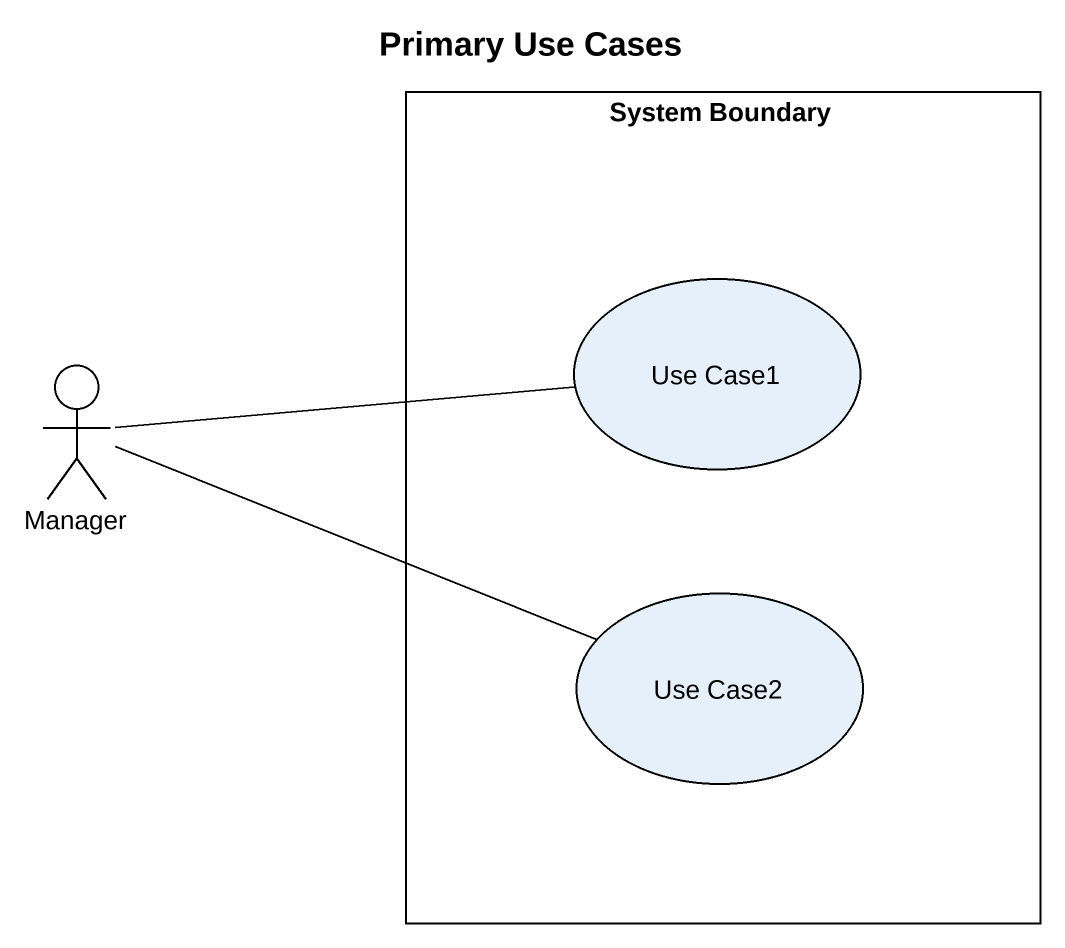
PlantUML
@startuml
title Primary Use Cases
rectangle "System Boundary" as System_Boundary {
  usecase "Use Case1" as Use_Case1
  usecase "Use Case2" as Use_Case2
}
actor Manager
Manager -right- Use_Case1
Manager -right- Use_Case2
@enduml
